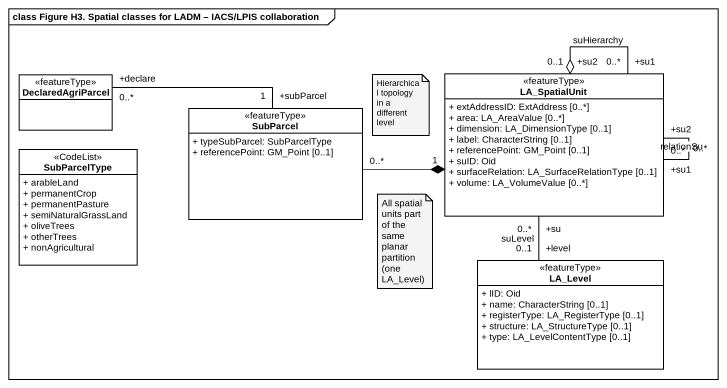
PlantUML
@startuml
mainframe class Figure H3. Spatial classes for LADM – IACS/LPIS collaboration
hide circle
hide empty members
skinparam classAttributeIconSize 0
class DeclaredAgriParcel <<featureType>> #FFFFFF
class LA_SpatialUnit <<featureType>> #FFFFFF {
  + extAddressID: ExtAddress [0..*]
  + area: LA_AreaValue [0..*]
  + dimension: LA_DimensionType [0..1]
  + label: CharacterString [0..1]
  + referencePoint: GM_Point [0..1]
  + suID: Oid
  + surfaceRelation: LA_SurfaceRelationType [0..1]
  + volume: LA_VolumeValue [0..*]
}
class SubParcel <<featureType>> #FFFFFF {
  + typeSubParcel: SubParcelType
  + referencePoint: GM_Point [0..1]
}
class SubParcelType <<CodeList>> #FFFFFF {
  + arableLand
  + permanentCrop
  + permanentPasture
  + semiNaturalGrassLand
  + oliveTrees
  + otherTrees
  + nonAgricultural
}
class LA_Level <<featureType>> #FFFFFF {
  + lID: Oid
  + name: CharacterString [0..1]
  + registerType: LA_RegisterType [0..1]
  + structure: LA_StructureType [0..1]
  + type: LA_LevelContentType [0..1]
}
LA_SpatialUnit "+su1\n0..*" -- "+su2\n0..*" LA_SpatialUnit : relationSu
LA_SpatialUnit "+su1\n0..*" --o "+su2\n0..1" LA_SpatialUnit : suHierarchy
SubParcel "+subParcel\n1" -left- "+declare\n0..*" DeclaredAgriParcel
SubParcel "0..*" -right-* "1" LA_SpatialUnit
LA_Level "+level\n0..1" -up- "+su\n0..*" LA_SpatialUnit : suLevel
note as N1
  Hierarchical topology
  in a different level
end note
note as N2
  All spatial units part of the same planar partition (one LA_Level)
end note
@enduml
